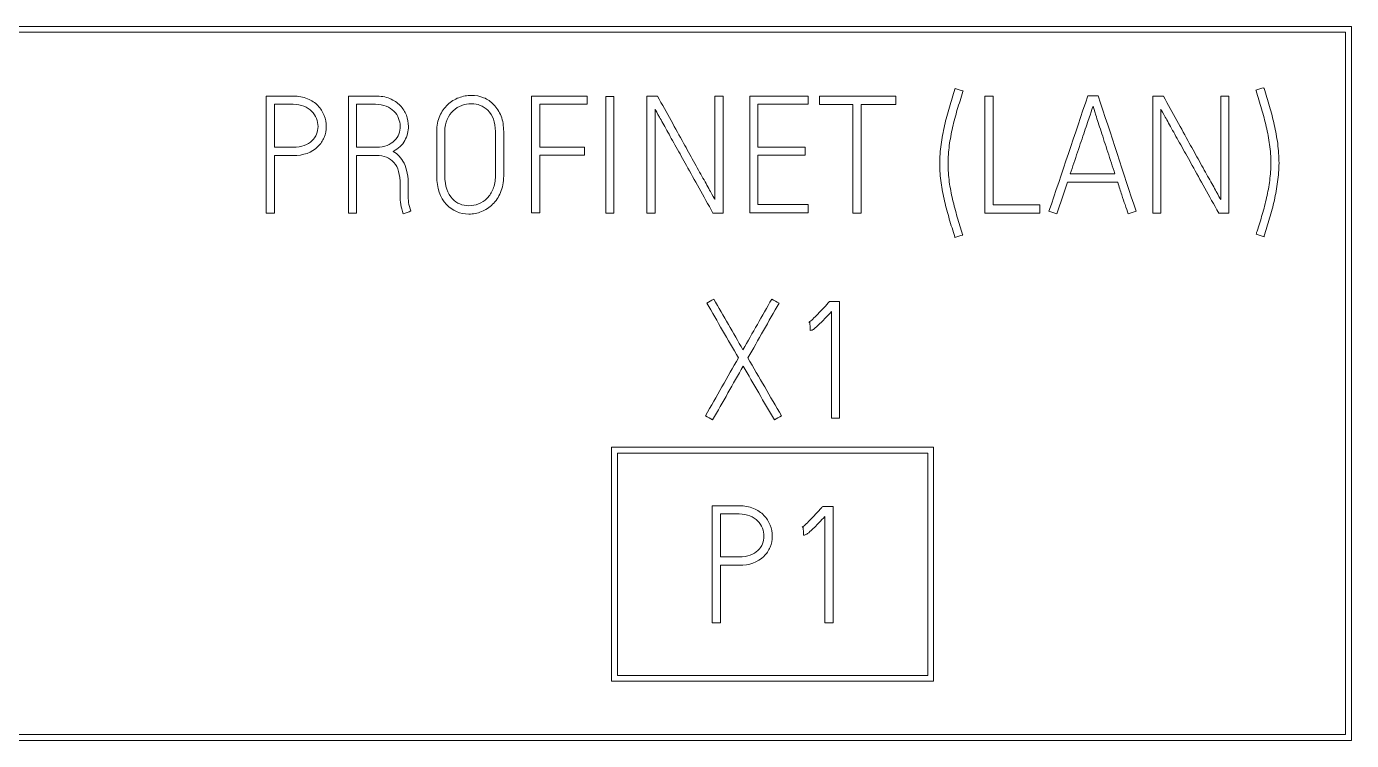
# Model space of a CAD drawing. Header units: millimetres. Extents: x 0 to 594, y 0 to 420.
# Drawn here: x 468.56 to 491.19, y 151.93 to 164.13 of the extents above; entities that cross this region are included whole.
import ezdxf

# ---------------------------------------------------------------- set-up
doc = ezdxf.new("R2010")
doc.units = ezdxf.units.MM
doc.layers.add('1', color=7, linetype='Continuous')

msp = doc.modelspace()

# ---------------------------------------------------------------- linework, layer by layer
at = {"layer": '1', "color": 7, "linetype": 'Continuous', "lineweight": 13}
for p, q in [((491.191, 164.13), (439.341, 164.13)), ((491.191, 151.93), (491.191, 164.13)), ((439.441, 164.03), (491.091, 164.03)), ((491.091, 164.03), (491.091, 152.03)), ((484.055, 156.942), (478.555, 156.942)), ((478.555, 156.942), (478.555, 152.942)), ((478.655, 153.042), (478.655, 156.842)), ((478.655, 156.842), (483.955, 156.842)), ((483.955, 156.842), (483.955, 153.042)), ((484.055, 152.942), (484.055, 156.942)), ((483.955, 153.042), (478.655, 153.042)), ((478.555, 152.942), (484.055, 152.942)), ((439.341, 151.93), (491.191, 151.93)), ((491.091, 152.03), (439.441, 152.03))]:
    msp.add_line(p, q, dxfattribs=at)
for points in [[(472.657, 162.942), (472.657, 162.276), (472.657, 161.609), (472.657, 160.942)], [(474.06, 162.942), (474.06, 162.276), (474.06, 161.609), (474.06, 160.942)], [(478.141, 162.942), (477.824, 162.942), (477.506, 162.942), (477.189, 162.942)], [(477.189, 162.942), (477.189, 162.277), (477.189, 161.613), (477.189, 160.948)], [(478.141, 162.801), (478.141, 162.848), (478.141, 162.895), (478.141, 162.942)], [(478.593, 162.936), (478.547, 162.936), (478.501, 162.936), (478.455, 162.936)], [(478.455, 162.936), (478.455, 162.272), (478.455, 161.607), (478.455, 160.942)], [(478.593, 160.942), (478.593, 161.607), (478.593, 162.272), (478.593, 162.936)], [(479.339, 162.942), (479.279, 162.942), (479.219, 162.942), (479.159, 162.942)], [(479.159, 162.942), (479.159, 162.275), (479.159, 161.609), (479.159, 160.942)], [(480.461, 162.942), (480.413, 162.942), (480.366, 162.942), (480.319, 162.942)], [(480.319, 162.942), (480.319, 162.352), (480.319, 161.762), (480.319, 161.172)], [(480.461, 160.942), (480.461, 161.609), (480.461, 162.275), (480.461, 162.942)], [(481.911, 162.942), (481.579, 162.942), (481.247, 162.942), (480.915, 162.942)], [(480.915, 162.942), (480.915, 162.277), (480.915, 161.613), (480.915, 160.948)], [(481.911, 162.801), (481.911, 162.848), (481.911, 162.895), (481.911, 162.942)], [(483.412, 162.939), (482.976, 162.939), (482.541, 162.939), (482.105, 162.939)], [(482.105, 162.939), (482.105, 162.892), (482.105, 162.845), (482.105, 162.798)], [(483.412, 162.798), (483.412, 162.845), (483.412, 162.892), (483.412, 162.939)], [(484.422, 163.07), (484.421, 163.066), (484.419, 163.063), (484.418, 163.059)], [(484.557, 163.028), (484.512, 163.042), (484.467, 163.056), (484.422, 163.07)], [(484.552, 163.017), (484.553, 163.021), (484.555, 163.025), (484.557, 163.028)], [(484.932, 162.939), (484.932, 162.274), (484.932, 161.608), (484.932, 160.942)], [(485.073, 162.939), (485.026, 162.939), (484.979, 162.939), (484.932, 162.939)], [(485.073, 161.084), (485.073, 161.702), (485.073, 162.321), (485.073, 162.939)], [(486.688, 162.945), (486.467, 162.287), (486.246, 161.63), (486.025, 160.972)], [(486.866, 162.945), (486.806, 162.945), (486.747, 162.945), (486.688, 162.945)], [(487.512, 160.972), (487.296, 161.63), (487.081, 162.287), (486.866, 162.945)], [(487.797, 162.942), (487.797, 162.275), (487.797, 161.609), (487.797, 160.942)], [(487.978, 162.942), (487.917, 162.942), (487.857, 162.942), (487.797, 162.942)], [(489.099, 162.942), (489.051, 162.942), (489.004, 162.942), (488.957, 162.942)], [(488.957, 162.942), (488.957, 162.352), (488.957, 161.762), (488.957, 161.172)], [(489.099, 160.942), (489.099, 161.609), (489.099, 162.275), (489.099, 162.942)], [(489.695, 163.084), (489.649, 163.07), (489.604, 163.056), (489.559, 163.042)], [(489.559, 163.042), (489.56, 163.038), (489.561, 163.035), (489.561, 163.031)], [(489.698, 163.073), (489.697, 163.076), (489.696, 163.08), (489.695, 163.084)], [(472.798, 162.801), (472.905, 162.801), (473.011, 162.801), (473.117, 162.801)], [(472.798, 162.066), (472.798, 162.311), (472.798, 162.556), (472.798, 162.801)], [(474.202, 162.068), (474.202, 162.312), (474.202, 162.557), (474.202, 162.801)], [(474.202, 162.801), (474.308, 162.801), (474.415, 162.801), (474.521, 162.801)], [(476.54, 162.798), (476.493, 162.847), (476.436, 162.886), (476.37, 162.913)], [(477.331, 162.068), (477.331, 162.312), (477.331, 162.557), (477.331, 162.801)], [(477.331, 162.801), (477.601, 162.801), (477.871, 162.801), (478.141, 162.801)], [(479.298, 160.942), (479.298, 161.534), (479.298, 162.126), (479.298, 162.717)], [(481.054, 162.801), (481.34, 162.801), (481.625, 162.801), (481.911, 162.801)], [(481.054, 162.068), (481.054, 162.312), (481.054, 162.557), (481.054, 162.801)], [(482.105, 162.798), (482.296, 162.798), (482.486, 162.798), (482.677, 162.798)], [(482.677, 162.798), (482.677, 162.179), (482.677, 161.561), (482.677, 160.942)], [(482.818, 160.942), (482.818, 161.561), (482.818, 162.179), (482.818, 162.798)], [(482.818, 162.798), (483.016, 162.798), (483.214, 162.798), (483.412, 162.798)], [(486.777, 162.767), (486.784, 162.745), (486.8, 162.695), (486.825, 162.616)], [(487.936, 160.942), (487.936, 161.534), (487.936, 162.126), (487.936, 162.717)], [(478.091, 162.068), (477.837, 162.068), (477.584, 162.068), (477.331, 162.068)], [(478.091, 161.929), (478.091, 161.976), (478.091, 162.022), (478.091, 162.068)], [(481.859, 162.068), (481.59, 162.068), (481.322, 162.068), (481.054, 162.068)], [(481.859, 161.929), (481.859, 161.976), (481.859, 162.022), (481.859, 162.068)], [(472.798, 160.942), (472.798, 161.269), (472.798, 161.597), (472.798, 161.924)], [(474.202, 160.942), (474.202, 161.27), (474.202, 161.598), (474.202, 161.926)], [(477.331, 161.929), (477.584, 161.929), (477.837, 161.929), (478.091, 161.929)], [(477.331, 160.948), (477.331, 161.275), (477.331, 161.602), (477.331, 161.929)], [(481.054, 161.086), (481.054, 161.367), (481.054, 161.648), (481.054, 161.929)], [(481.054, 161.929), (481.322, 161.929), (481.59, 161.929), (481.859, 161.929)], [(475.57, 161.574), (475.57, 161.371), (475.625, 161.209), (475.736, 161.089)], [(475.839, 161.186), (475.752, 161.277), (475.708, 161.406), (475.708, 161.574)], [(487.151, 161.61), (486.897, 161.61), (486.642, 161.61), (486.388, 161.61)], [(486.158, 160.928), (486.219, 161.108), (486.28, 161.289), (486.341, 161.469)], [(486.341, 161.469), (486.627, 161.469), (486.912, 161.469), (487.198, 161.469)], [(474.945, 161.253), (474.944, 161.244), (474.944, 161.236), (474.943, 161.227)], [(475.129, 160.978), (475.108, 161.03), (475.095, 161.079), (475.09, 161.124)], [(472.657, 160.942), (472.704, 160.942), (472.751, 160.942), (472.798, 160.942)], [(474.06, 160.942), (474.108, 160.942), (474.155, 160.942), (474.202, 160.942)], [(474.998, 160.928), (475.042, 160.945), (475.085, 160.961), (475.129, 160.978)], [(477.189, 160.948), (477.236, 160.948), (477.284, 160.948), (477.331, 160.948)], [(478.455, 160.942), (478.501, 160.942), (478.547, 160.942), (478.593, 160.942)], [(479.159, 160.942), (479.205, 160.942), (479.252, 160.942), (479.298, 160.942)], [(480.286, 160.942), (480.344, 160.942), (480.402, 160.942), (480.461, 160.942)], [(480.915, 160.948), (481.247, 160.948), (481.579, 160.948), (481.911, 160.948)], [(481.911, 161.086), (481.625, 161.086), (481.34, 161.086), (481.054, 161.086)], [(481.911, 160.948), (481.911, 160.994), (481.911, 161.04), (481.911, 161.086)], [(482.677, 160.942), (482.724, 160.942), (482.771, 160.942), (482.818, 160.942)], [(484.932, 160.942), (485.243, 160.942), (485.555, 160.942), (485.867, 160.942)], [(485.867, 161.084), (485.602, 161.084), (485.338, 161.084), (485.073, 161.084)], [(485.867, 160.942), (485.867, 160.989), (485.867, 161.036), (485.867, 161.084)], [(486.025, 160.972), (486.069, 160.958), (486.114, 160.943), (486.158, 160.928)], [(487.376, 160.928), (487.421, 160.943), (487.466, 160.958), (487.512, 160.972)], [(487.797, 160.942), (487.843, 160.942), (487.89, 160.942), (487.936, 160.942)], [(488.924, 160.942), (488.982, 160.942), (489.04, 160.942), (489.099, 160.942)], [(484.416, 160.537), (484.417, 160.532), (484.418, 160.527), (484.418, 160.523)], [(484.418, 160.523), (484.463, 160.538), (484.507, 160.552), (484.552, 160.567)], [(484.552, 160.567), (484.551, 160.571), (484.55, 160.574), (484.549, 160.578)], [(489.581, 160.634), (489.574, 160.616), (489.568, 160.599), (489.561, 160.581)], [(489.561, 160.581), (489.607, 160.567), (489.652, 160.552), (489.698, 160.537)], [(489.698, 160.537), (489.698, 160.542), (489.699, 160.546), (489.7, 160.551)], [(480.3, 159.472), (480.26, 159.449), (480.221, 159.426), (480.181, 159.403)], [(480.181, 159.403), (480.361, 159.092), (480.542, 158.78), (480.722, 158.469)], [(480.799, 158.607), (480.633, 158.896), (480.467, 159.184), (480.3, 159.472)], [(481.291, 159.472), (481.127, 159.184), (480.963, 158.896), (480.799, 158.607)], [(480.883, 158.466), (481.06, 158.778), (481.238, 159.091), (481.416, 159.403)], [(481.416, 159.403), (481.374, 159.426), (481.332, 159.449), (481.291, 159.472)], [(482.276, 159.431), (482.269, 159.424), (482.263, 159.416), (482.256, 159.409)], [(482.381, 159.431), (482.346, 159.431), (482.311, 159.431), (482.276, 159.431)], [(482.45, 159.431), (482.427, 159.431), (482.404, 159.431), (482.381, 159.431)], [(482.45, 157.439), (482.45, 158.103), (482.45, 158.767), (482.45, 159.431)], [(481.923, 159.073), (481.929, 159.075), (481.934, 159.077), (481.94, 159.079)], [(481.94, 159.079), (481.943, 159.032), (481.946, 158.985), (481.949, 158.937)], [(482.312, 159.259), (482.312, 158.653), (482.312, 158.046), (482.312, 157.439)], [(481.949, 158.937), (481.956, 158.937), (481.965, 158.939), (481.978, 158.943)], [(481.978, 158.943), (481.99, 158.947), (482.009, 158.959), (482.034, 158.98)], [(480.722, 158.469), (480.534, 158.138), (480.347, 157.808), (480.159, 157.478)], [(481.457, 157.478), (481.266, 157.807), (481.074, 158.136), (480.883, 158.466)], [(480.281, 157.408), (480.455, 157.715), (480.629, 158.021), (480.803, 158.327)], [(480.803, 158.327), (480.98, 158.021), (481.157, 157.715), (481.335, 157.408)], [(480.159, 157.478), (480.2, 157.455), (480.24, 157.432), (480.281, 157.408)], [(481.335, 157.408), (481.376, 157.432), (481.417, 157.455), (481.457, 157.478)], [(482.312, 157.439), (482.358, 157.439), (482.404, 157.439), (482.45, 157.439)], [(480.273, 155.942), (480.273, 155.276), (480.273, 154.609), (480.273, 153.942)], [(482.162, 155.931), (482.155, 155.924), (482.149, 155.916), (482.143, 155.909)], [(482.268, 155.931), (482.232, 155.931), (482.197, 155.931), (482.162, 155.931)], [(482.337, 155.931), (482.314, 155.931), (482.291, 155.931), (482.268, 155.931)], [(482.337, 153.939), (482.337, 154.603), (482.337, 155.267), (482.337, 155.931)], [(480.414, 155.801), (480.521, 155.801), (480.627, 155.801), (480.733, 155.801)], [(480.414, 155.066), (480.414, 155.311), (480.414, 155.556), (480.414, 155.801)], [(482.198, 155.759), (482.198, 155.153), (482.198, 154.546), (482.198, 153.939)], [(481.809, 155.573), (481.815, 155.575), (481.821, 155.577), (481.826, 155.579)], [(481.826, 155.579), (481.829, 155.532), (481.832, 155.485), (481.835, 155.437)], [(481.864, 155.443), (481.876, 155.447), (481.895, 155.459), (481.921, 155.48)], [(481.835, 155.437), (481.842, 155.437), (481.852, 155.439), (481.864, 155.443)], [(480.414, 153.942), (480.414, 154.269), (480.414, 154.597), (480.414, 154.924)], [(480.273, 153.942), (480.32, 153.942), (480.367, 153.942), (480.414, 153.942)], [(482.198, 153.939), (482.244, 153.939), (482.29, 153.939), (482.337, 153.939)]]:
    msp.add_open_spline(points, degree=3, dxfattribs=at)
for points, knots in [([(472.798, 161.924), (472.905, 161.924), (473.011, 161.924), (473.293, 161.924), (473.434, 161.975), (473.587, 162.123), (473.623, 162.175), (473.671, 162.294), (473.683, 162.356), (473.683, 162.485), (473.671, 162.549), (473.623, 162.673), (473.588, 162.728), (473.493, 162.826), (473.434, 162.866), (473.292, 162.927), (473.21, 162.942), (472.964, 162.942), (472.81, 162.942), (472.657, 162.942)], [0, 0, 0, 0, 0.119681, 0.119681, 0.317498, 0.317498, 0.407908, 0.407908, 0.497653, 0.497653, 0.586697, 0.586697, 0.675741, 0.675741, 0.764308, 0.764308, 0.852875, 0.852875, 1, 1, 1, 1]), ([(474.828, 161.996), (474.917, 162.042), (474.982, 162.104), (475.066, 162.26), (475.086, 162.34), (475.086, 162.488), (475.074, 162.551), (475.027, 162.675), (474.991, 162.731), (474.897, 162.829), (474.837, 162.868), (474.695, 162.928), (474.613, 162.942), (474.367, 162.942), (474.214, 162.942), (474.06, 162.942)], [0, 0, 0, 0, 0.155641, 0.155641, 0.311281, 0.311281, 0.432757, 0.432757, 0.554232, 0.554232, 0.676362, 0.676362, 0.798061, 0.798061, 1, 1, 1, 1]), ([(476.37, 162.913), (476.304, 162.939), (476.235, 162.953), (476.088, 162.953), (476.017, 162.94), (475.876, 162.886), (475.813, 162.847), (475.701, 162.743), (475.655, 162.679), (475.587, 162.525), (475.57, 162.437), (475.57, 162.083), (475.57, 161.829), (475.57, 161.574)], [0, 0, 0, 0, 0.134733, 0.134733, 0.265775, 0.265775, 0.397962, 0.397962, 0.53015, 0.53015, 0.662337, 0.662337, 1, 1, 1, 1]), ([(480.319, 161.172), (480.304, 161.2), (480.279, 161.246), (480.207, 161.376), (480.165, 161.452), (480.066, 161.627), (480.013, 161.723), (479.898, 161.931), (479.841, 162.034), (479.648, 162.382), (479.501, 162.65), (479.339, 162.942)], [0, 0, 0, 0, 0.156554, 0.156554, 0.314048, 0.314048, 0.471235, 0.471235, 0.628749, 0.628749, 1, 1, 1, 1]), ([(484.418, 163.059), (484.387, 162.957), (484.356, 162.855), (484.293, 162.647), (484.265, 162.542), (484.217, 162.329), (484.197, 162.222), (484.168, 162.006), (484.16, 161.895), (484.16, 161.673), (484.168, 161.566), (484.197, 161.355), (484.217, 161.251), (484.265, 161.044), (484.293, 160.941), (484.353, 160.737), (484.384, 160.637), (484.416, 160.537)], [0, 0, 0, 0, 0.126438, 0.126438, 0.252875, 0.252875, 0.380019, 0.380019, 0.507163, 0.507163, 0.630298, 0.630298, 0.753433, 0.753433, 0.876434, 0.876434, 1, 1, 1, 1]), ([(484.549, 160.578), (484.518, 160.676), (484.488, 160.775), (484.43, 160.973), (484.404, 161.073), (484.356, 161.274), (484.337, 161.375), (484.309, 161.576), (484.302, 161.679), (484.302, 161.89), (484.309, 161.995), (484.337, 162.2), (484.355, 162.302), (484.402, 162.506), (484.429, 162.608), (484.49, 162.811), (484.521, 162.913), (484.552, 163.017)], [0, 0, 0, 0, 0.12338, 0.12338, 0.246929, 0.246929, 0.36989, 0.36989, 0.492851, 0.492851, 0.620032, 0.620032, 0.746596, 0.746596, 0.873298, 0.873298, 1, 1, 1, 1]), ([(488.957, 161.172), (488.942, 161.2), (488.917, 161.246), (488.845, 161.376), (488.803, 161.452), (488.704, 161.627), (488.651, 161.723), (488.536, 161.931), (488.479, 162.034), (488.286, 162.382), (488.139, 162.65), (487.978, 162.942)], [0, 0, 0, 0, 0.156554, 0.156554, 0.314048, 0.314048, 0.471235, 0.471235, 0.628749, 0.628749, 1, 1, 1, 1]), ([(489.561, 163.031), (489.595, 162.927), (489.626, 162.825), (489.685, 162.621), (489.712, 162.52), (489.76, 162.316), (489.779, 162.214), (489.807, 162.009), (489.814, 161.904), (489.814, 161.697), (489.808, 161.598), (489.781, 161.402), (489.764, 161.304), (489.719, 161.11), (489.695, 161.013), (489.639, 160.823), (489.611, 160.729), (489.581, 160.634)], [0, 0, 0, 0, 0.130083, 0.130083, 0.25999, 0.25999, 0.389285, 0.389285, 0.51858, 0.51858, 0.638683, 0.638683, 0.758867, 0.758867, 0.879051, 0.879051, 1, 1, 1, 1]), ([(489.7, 160.551), (489.732, 160.651), (489.763, 160.751), (489.824, 160.955), (489.85, 161.058), (489.897, 161.265), (489.915, 161.369), (489.945, 161.58), (489.953, 161.687), (489.953, 161.909), (489.945, 162.02), (489.916, 162.236), (489.897, 162.344), (489.848, 162.556), (489.821, 162.661), (489.76, 162.868), (489.729, 162.971), (489.698, 163.073)], [0, 0, 0, 0, 0.123175, 0.123175, 0.246915, 0.246915, 0.370207, 0.370207, 0.492917, 0.492917, 0.619622, 0.619622, 0.746327, 0.746327, 0.873164, 0.873164, 1, 1, 1, 1]), ([(473.117, 162.801), (473.188, 162.801), (473.249, 162.789), (473.355, 162.745), (473.399, 162.716), (473.471, 162.644), (473.498, 162.603), (473.515, 162.558)], [0, 0, 0, 0, 0.334094, 0.334094, 0.667047, 0.667047, 1, 1, 1, 1]), ([(474.521, 162.801), (474.591, 162.801), (474.652, 162.789), (474.758, 162.745), (474.803, 162.716), (474.875, 162.646), (474.902, 162.606), (474.919, 162.56)], [0, 0, 0, 0, 0.334094, 0.334094, 0.667047, 0.667047, 1, 1, 1, 1]), ([(475.708, 161.574), (475.708, 161.829), (475.708, 162.083), (475.708, 162.415), (475.721, 162.483), (475.773, 162.602), (475.807, 162.651), (475.892, 162.731), (475.941, 162.761), (476.05, 162.801), (476.105, 162.811), (476.271, 162.811), (476.365, 162.773), (476.44, 162.698)], [0, 0, 0, 0, 0.348914, 0.348914, 0.455611, 0.455611, 0.563418, 0.563418, 0.672564, 0.672564, 0.781709, 0.781709, 1, 1, 1, 1]), ([(475.736, 161.089), (475.84, 160.98), (475.967, 160.925), (476.191, 160.925), (476.262, 160.939), (476.405, 160.994), (476.468, 161.036), (476.58, 161.147), (476.625, 161.215), (476.695, 161.376), (476.713, 161.469), (476.713, 161.829), (476.713, 162.083), (476.713, 162.431), (476.698, 162.518), (476.638, 162.675), (476.596, 162.742), (476.54, 162.798)], [0, 0, 0, 0, 0.206368, 0.206368, 0.304705, 0.304705, 0.4022, 0.4022, 0.49881, 0.49881, 0.595419, 0.595419, 0.827963, 0.827963, 0.91389, 0.91389, 1, 1, 1, 1]), ([(476.44, 162.698), (476.528, 162.614), (476.571, 162.494), (476.571, 162.083), (476.571, 161.829), (476.571, 161.491), (476.558, 161.418), (476.506, 161.292), (476.472, 161.239), (476.387, 161.152), (476.338, 161.12), (476.229, 161.078), (476.174, 161.067), (476.006, 161.067), (475.913, 161.107), (475.839, 161.186)], [0, 0, 0, 0, 0.170891, 0.170891, 0.446706, 0.446706, 0.537113, 0.537113, 0.628147, 0.628147, 0.720265, 0.720265, 0.812383, 0.812383, 1, 1, 1, 1]), ([(479.298, 162.717), (479.311, 162.691), (479.336, 162.646), (479.408, 162.519), (479.45, 162.443), (479.548, 162.267), (479.601, 162.172), (479.716, 161.965), (479.775, 161.86), (479.97, 161.509), (480.121, 161.238), (480.286, 160.942)], [0, 0, 0, 0, 0.156772, 0.156772, 0.314493, 0.314493, 0.472603, 0.472603, 0.630713, 0.630713, 1, 1, 1, 1]), ([(486.388, 161.61), (486.429, 161.732), (486.47, 161.857), (486.556, 162.11), (486.595, 162.228), (486.669, 162.444), (486.7, 162.538), (486.752, 162.695), (486.769, 162.745), (486.777, 162.767)], [0, 0, 0, 0, 0.249571, 0.249571, 0.500042, 0.500042, 0.750513, 0.750513, 1, 1, 1, 1]), ([(487.936, 162.717), (487.949, 162.691), (487.974, 162.646), (488.046, 162.519), (488.088, 162.443), (488.186, 162.267), (488.239, 162.172), (488.354, 161.965), (488.413, 161.86), (488.608, 161.509), (488.759, 161.238), (488.924, 160.942)], [0, 0, 0, 0, 0.156772, 0.156772, 0.314493, 0.314493, 0.472603, 0.472603, 0.630713, 0.630713, 1, 1, 1, 1]), ([(473.515, 162.558), (473.533, 162.513), (473.542, 162.467), (473.542, 162.376), (473.534, 162.333), (473.5, 162.248), (473.474, 162.21), (473.404, 162.143), (473.36, 162.116), (473.255, 162.076), (473.191, 162.066), (473.011, 162.066), (472.905, 162.066), (472.798, 162.066)], [0, 0, 0, 0, 0.159744, 0.159744, 0.314222, 0.314222, 0.4687, 0.4687, 0.622064, 0.622064, 0.776723, 0.776723, 1, 1, 1, 1]), ([(474.919, 162.56), (474.937, 162.515), (474.945, 162.47), (474.945, 162.379), (474.938, 162.335), (474.906, 162.251), (474.881, 162.212), (474.848, 162.179)], [0, 0, 0, 0, 0.344581, 0.344581, 0.674015, 0.674015, 1, 1, 1, 1]), ([(486.825, 162.616), (486.85, 162.538), (486.88, 162.444), (486.95, 162.228), (486.988, 162.11), (487.072, 161.857), (487.112, 161.732), (487.151, 161.61)], [0, 0, 0, 0, 0.333604, 0.333604, 0.667208, 0.667208, 1, 1, 1, 1]), ([(474.848, 162.179), (474.815, 162.146), (474.773, 162.119), (474.671, 162.078), (474.612, 162.068), (474.429, 162.068), (474.316, 162.068), (474.202, 162.068)], [0, 0, 0, 0, 0.273464, 0.273464, 0.546928, 0.546928, 1, 1, 1, 1]), ([(474.202, 161.926), (474.314, 161.926), (474.426, 161.926), (474.667, 161.926), (474.767, 161.886), (474.91, 161.725), (474.945, 161.599), (474.945, 161.369), (474.945, 161.311), (474.945, 161.253)], [0, 0, 0, 0, 0.27108, 0.27108, 0.583581, 0.583581, 0.894977, 0.894977, 1, 1, 1, 1]), ([(475.084, 161.344), (475.084, 161.363), (475.084, 161.381), (475.084, 161.57), (475.059, 161.701), (474.962, 161.886), (474.901, 161.953), (474.828, 161.996)], [0, 0, 0, 0, 0.051495, 0.051495, 0.526287, 0.526287, 1, 1, 1, 1]), ([(475.09, 161.124), (475.084, 161.169), (475.081, 161.21), (475.081, 161.266), (475.081, 161.283), (475.081, 161.314), (475.082, 161.33), (475.084, 161.344)], [0, 0, 0, 0, 0.503448, 0.503448, 0.751724, 0.751724, 1, 1, 1, 1]), ([(487.198, 161.469), (487.222, 161.391), (487.245, 161.32), (487.288, 161.19), (487.306, 161.134), (487.344, 161.029), (487.361, 160.976), (487.376, 160.928)], [0, 0, 0, 0, 0.310668, 0.310668, 0.623542, 0.623542, 1, 1, 1, 1]), ([(474.943, 161.227), (474.943, 161.185), (474.947, 161.139), (474.964, 161.039), (474.978, 160.986), (474.998, 160.928)], [0, 0, 0, 0, 0.502882, 0.502882, 1, 1, 1, 1]), ([(482.256, 159.409), (482.223, 159.372), (482.189, 159.335), (482.119, 159.259), (482.086, 159.224), (482.025, 159.161), (481.997, 159.135), (481.949, 159.092), (481.933, 159.079), (481.923, 159.073)], [0, 0, 0, 0, 0.248594, 0.248594, 0.497188, 0.497188, 0.745782, 0.745782, 1, 1, 1, 1]), ([(482.034, 158.98), (482.06, 159.002), (482.095, 159.034), (482.182, 159.121), (482.24, 159.181), (482.312, 159.259)], [0, 0, 0, 0, 0.502924, 0.502924, 1, 1, 1, 1]), ([(480.414, 154.924), (480.521, 154.924), (480.627, 154.924), (480.909, 154.924), (481.049, 154.975), (481.203, 155.123), (481.239, 155.175), (481.287, 155.294), (481.299, 155.356), (481.299, 155.485), (481.287, 155.549), (481.239, 155.673), (481.204, 155.728), (481.109, 155.826), (481.05, 155.866), (480.908, 155.927), (480.826, 155.942), (480.58, 155.942), (480.426, 155.942), (480.273, 155.942)], [0, 0, 0, 0, 0.119681, 0.119681, 0.317498, 0.317498, 0.407908, 0.407908, 0.497653, 0.497653, 0.586697, 0.586697, 0.675741, 0.675741, 0.764308, 0.764308, 0.852875, 0.852875, 1, 1, 1, 1]), ([(482.143, 155.909), (482.109, 155.872), (482.075, 155.835), (482.005, 155.759), (481.972, 155.724), (481.911, 155.661), (481.884, 155.635), (481.835, 155.592), (481.819, 155.579), (481.809, 155.573)], [0, 0, 0, 0, 0.248594, 0.248594, 0.497188, 0.497188, 0.745782, 0.745782, 1, 1, 1, 1]), ([(480.733, 155.801), (480.804, 155.801), (480.865, 155.789), (480.971, 155.745), (481.015, 155.716), (481.087, 155.644), (481.114, 155.603), (481.131, 155.558)], [0, 0, 0, 0, 0.334094, 0.334094, 0.667047, 0.667047, 1, 1, 1, 1]), ([(481.921, 155.48), (481.947, 155.502), (481.981, 155.534), (482.068, 155.621), (482.126, 155.681), (482.198, 155.759)], [0, 0, 0, 0, 0.502924, 0.502924, 1, 1, 1, 1]), ([(481.131, 155.558), (481.149, 155.513), (481.158, 155.467), (481.158, 155.376), (481.149, 155.333), (481.116, 155.248), (481.09, 155.21), (481.02, 155.143), (480.976, 155.116), (480.871, 155.076), (480.807, 155.066), (480.627, 155.066), (480.521, 155.066), (480.414, 155.066)], [0, 0, 0, 0, 0.159744, 0.159744, 0.314222, 0.314222, 0.4687, 0.4687, 0.622064, 0.622064, 0.776723, 0.776723, 1, 1, 1, 1])]:
    msp.add_open_spline(points, degree=3, knots=knots, dxfattribs=at)

doc.saveas('drawing.dxf')
